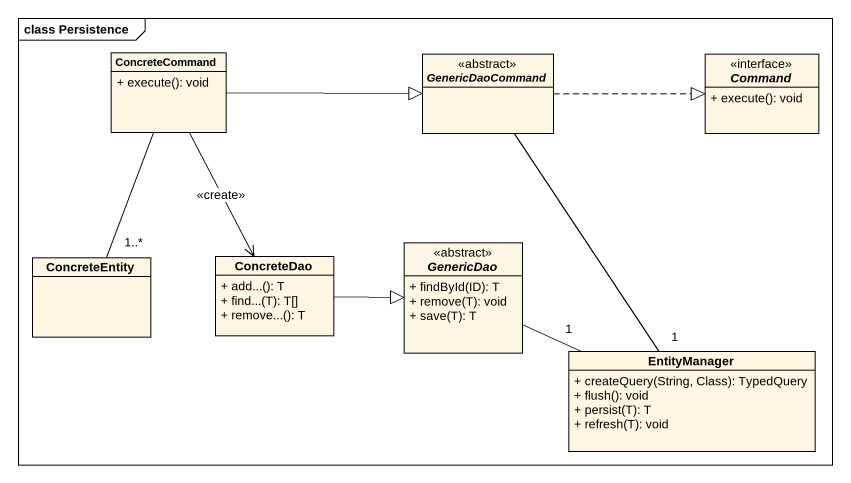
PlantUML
@startuml
mainframe class Persistence
hide circle
hide empty members
skinparam classAttributeIconSize 0
class ConcreteCommand {
  + execute(): void
}
abstract class GenericDaoCommand <<abstract>>
abstract class Command <<interface>> {
  + execute(): void
}
class ConcreteDao {
  + add...(): T
  + find...(T): T[]
  + remove...(): T
}
abstract class GenericDao <<abstract>> {
  + findById(ID): T
  + remove(T): void
  + save(T): T
}
class ConcreteEntity
class EntityManager {
  + createQuery(String, Class): TypedQuery
  + flush(): void
  + persist(T): T
  + refresh(T): void
}
ConcreteCommand -right-|> GenericDaoCommand
ConcreteCommand --> ConcreteDao : <<create>>
ConcreteCommand -- "1..*" ConcreteEntity
GenericDaoCommand .right.|> Command
GenericDaoCommand -- "1" EntityManager
ConcreteDao -right-|> GenericDao
GenericDao -right- "1" EntityManager
@enduml
